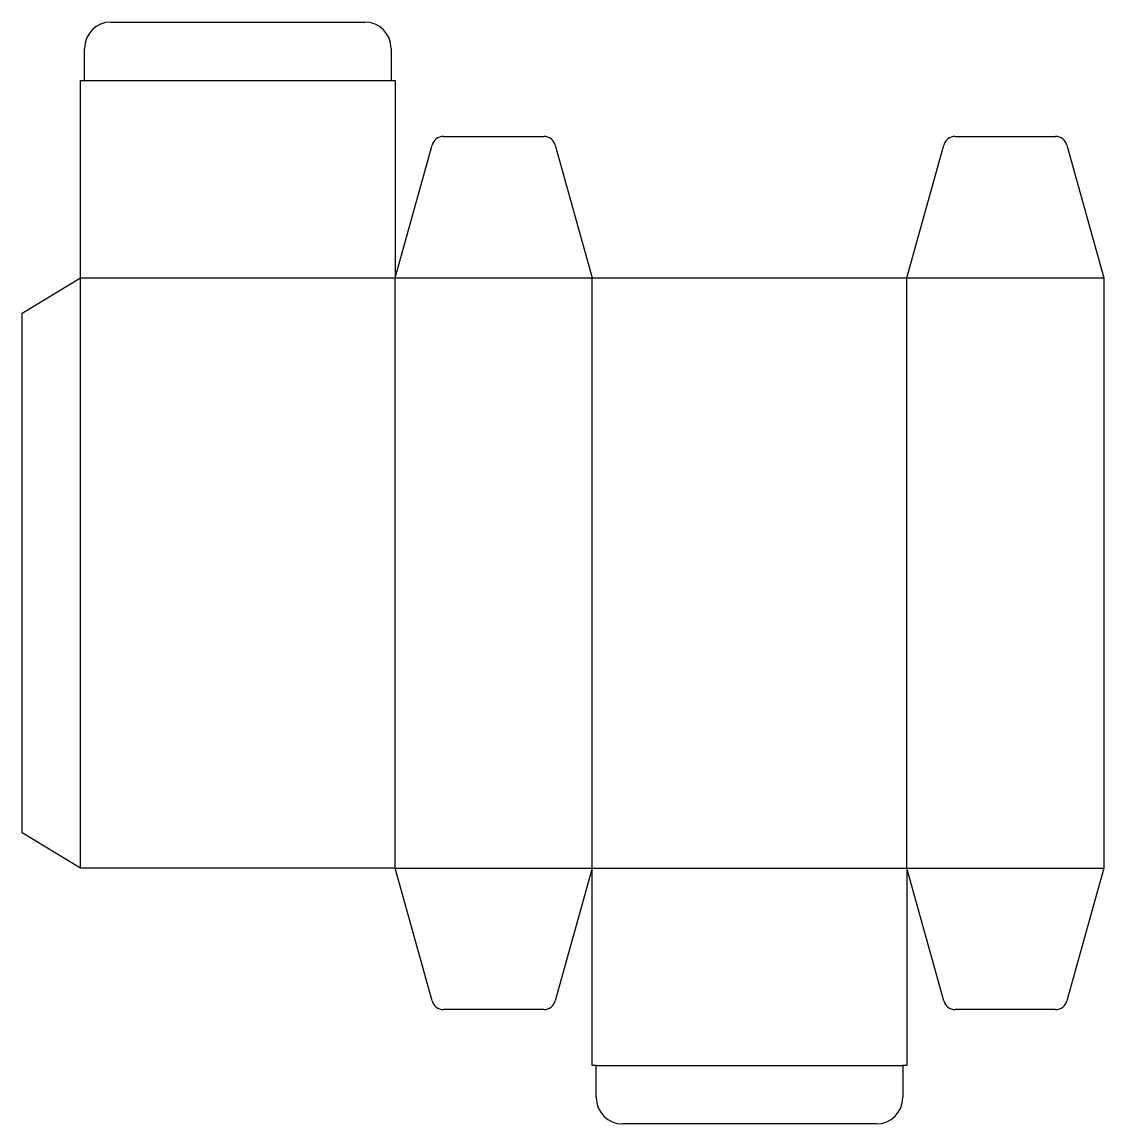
# Model space of a CAD drawing. Header units: millimetres. Extents: x 0 to 277, y 0 to 282.
import ezdxf

# ---------------------------------------------------------------- set-up
doc = ezdxf.new("R2010")
doc.units = ezdxf.units.MM
doc.layers.add('CREASE', color=1, linetype='CONTINUOUS')
doc.layers.add('CUT', color=7, linetype='CONTINUOUS')

msp = doc.modelspace()

# ---------------------------------------------------------------- linework, layer by layer
at = {"layer": 'CREASE'}
for p, q in [((16, 267), (94.5, 267)), ((15, 65.5), (15, 216.5)), ((15, 216.5), (95.5, 216.5)), ((95.5, 65.5), (95.5, 216.5)), ((95.5, 216.5), (146, 216.5)), ((146, 65.5), (146, 216.5)), ((226.5, 65.5), (226.5, 216.5)), ((226.5, 216.5), (277, 216.5)), ((95.5, 65.5), (146, 65.5)), ((146, 65.5), (226.5, 65.5)), ((226.5, 65.5), (277, 65.5)), ((147, 15), (225.5, 15))]:
    msp.add_line(p, q, dxfattribs=at)
at = {"layer": 'CUT'}
for p, q in [((22.75, 282), (87.75, 282)), ((16, 267), (16, 275.25)), ((94.5, 275.25), (94.5, 267)), ((15, 216.5), (15, 267)), ((15, 267), (16, 267)), ((94.5, 267), (95.5, 267)), ((95.5, 267), (95.5, 216.5)), ((107.878, 252.725), (133.622, 252.725)), ((238.878, 252.725), (264.622, 252.725)), ((95.5, 216.5), (104.9882, 250.5307)), ((136.5118, 250.5307), (146, 216.5)), ((226.5, 216.5), (235.9882, 250.5307)), ((267.5118, 250.5307), (277, 216.5)), ((0, 207.5), (15, 216.5)), ((146, 216.5), (226.5, 216.5)), ((277, 216.5), (277, 65.5)), ((0, 74.5), (0, 207.5)), ((15, 65.5), (0, 74.5)), ((95.5, 65.5), (15, 65.5)), ((104.9882, 31.4693), (95.5, 65.5)), ((146, 65.5), (136.5118, 31.4693)), ((146, 15), (146, 65.5)), ((235.9882, 31.4693), (226.5, 65.5)), ((226.5, 65.5), (226.5, 15)), ((277, 65.5), (267.5118, 31.4693)), ((133.622, 29.275), (107.878, 29.275)), ((264.622, 29.275), (238.878, 29.275)), ((147, 15), (146, 15)), ((147, 6.75), (147, 15)), ((226.5, 15), (225.5, 15)), ((225.5, 15), (225.5, 6.75)), ((218.75, 0), (153.75, 0))]:
    msp.add_line(p, q, dxfattribs=at)
for centre, radius, start, end in [((22.75, 275.25), 6.75, 90, 180), ((87.75, 275.25), 6.75, 0, 90), ((107.878, 249.725), 3, 90, 164.4208), ((133.622, 249.725), 3, 15.5792, 90), ((238.878, 249.725), 3, 90, 164.4208), ((264.622, 249.725), 3, 15.5792, 90), ((107.878, 32.275), 3, 195.5792, 270), ((133.622, 32.275), 3, 270, 344.4208), ((238.878, 32.275), 3, 195.5792, 270), ((264.622, 32.275), 3, 270, 344.4208), ((153.75, 6.75), 6.75, 180, 270), ((218.75, 6.75), 6.75, 270, 0)]:
    msp.add_arc(centre, radius, start, end, dxfattribs=at)

doc.saveas('drawing.dxf')
